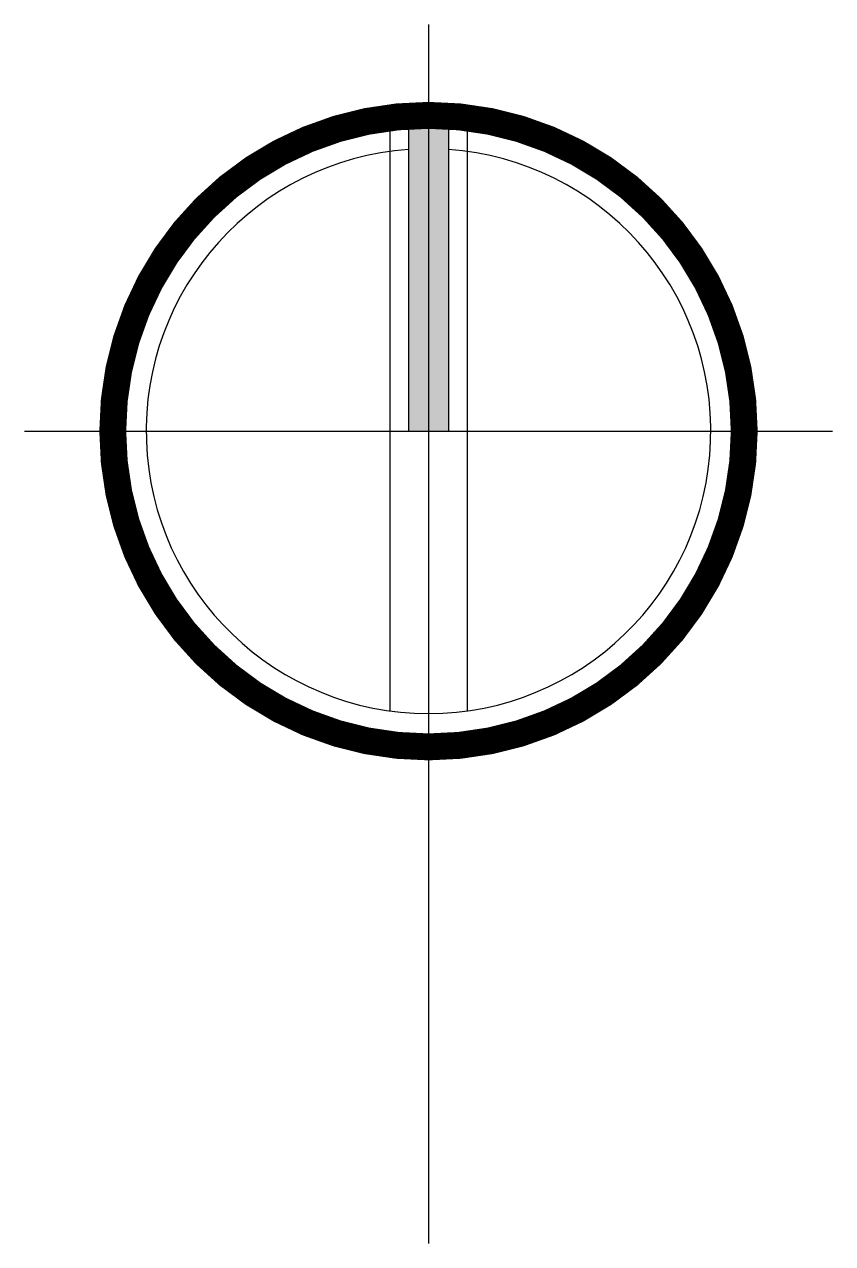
# Model space of a CAD drawing. Header units: metres. Extents: x -0.33 to 0.33, y 0 to 1.
import ezdxf

# ---------------------------------------------------------------- set-up
doc = ezdxf.new("R2010")
doc.units = ezdxf.units.M
doc.layers.add('ceco.net 2', color=7, linetype='Continuous')

msp = doc.modelspace()

# ---------------------------------------------------------------- linework, layer by layer
at = {"layer": 'ceco.net 2'}
for p, q in [((0, 1), (0, 0)), ((-0.0317, 0.9234), (-0.0317, 0.437)), ((0.0317, 0.9234), (0.0317, 0.437)), ((-0.0164, 0.9143), (-0.0164, 0.6664)), ((0.0164, 0.9143), (0.0164, 0.6664)), ((-0.3315, 0.6664), (0.3315, 0.6664))]:
    msp.add_line(p, q, dxfattribs=at)
at = {"layer": 'ceco.net 2', "const_width": 0.0221}
msp.add_lwpolyline([(-0.259, 0.6664, 1), (0.259, 0.6664, 1)], format="xyb", close=True, dxfattribs=at)
at = {"layer": 'ceco.net 2'}
msp.add_arc((0, 0.6664), 0.2316, 94.0608, 85.9392, dxfattribs=at)
msp.add_solid([(-0.0164, 0.6664), (0.0164, 0.6664), (-0.0164, 0.9143), (0.0164, 0.9143)], dxfattribs=at)

doc.saveas('drawing.dxf')
